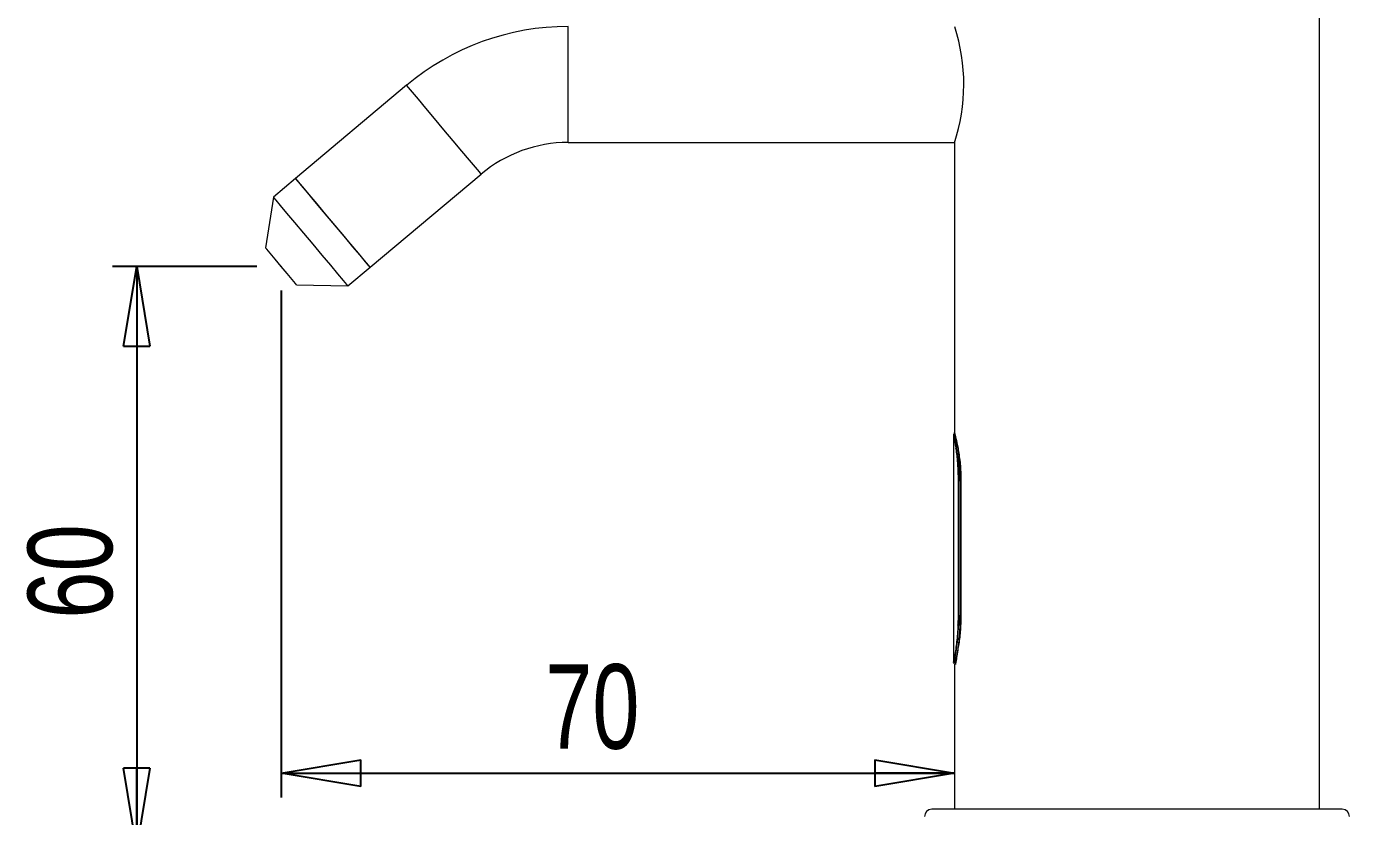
# Model space of a CAD drawing. Header units: millimetres. Extents: x 47 to 989, y 42 to 1399.
# Drawn here: x 330.7 to 604.6, y 1059.4 to 1222.9 of the extents above; entities that cross this region are included whole.
import ezdxf

# ---------------------------------------------------------------- set-up
doc = ezdxf.new("R2010")
doc.units = ezdxf.units.MM
doc.header["$LTSCALE"] = 5
doc.header["$PDSIZE"] = -1
doc.layers.add('LEVEL0', color=179, linetype='Continuous')
doc.styles.add('SLDTEXTSTYLE0', font='TXT', dxfattribs={"width": 0.75})
doc.dimstyles.new('SLDDIMSTYLE0', dxfattribs={"dimtxt": 17.5, "dimasz": 16.51, "dimexe": 0, "dimexo": 0.0625, "dimgap": 4.375, "dimtad": 1, "dimdec": 0, "dimlfac": 0.5, "dimrnd": 1e-09, "dimzin": 12, "dimdsep": 46, "dimtxsty": 'SLDTEXTSTYLE0', "dimblk1": 'CLOSED', "dimblk2": 'CLOSED', "dimsah": 1, "dimcen": 0.09, "dimadec": 0, "dimazin": 3, "dimtfac": 1, "dimtdec": 0, "dimtofl": 0, "dimtmove": 0, "dimatfit": 3, "dimldrblk": 'CLOSED', "dimfxl": 0, "dimfrac": 2, "dimtolj": 1, "dimtzin": 12, "dimarcsym": 0})

# ---------------------------------------------------------------- blocks, each defined once
blk = doc.blocks.new('_CLOSED')
at = {"color": 0, "linetype": 'ByBlock', "lineweight": -2}
for p, q in [((-1, 0.166667), (0, 0)), ((-1, 0.166667), (-1, -0.166667)), ((0, 0), (-1, -0.166667)), ((0, 0), (-1, 0))]:
    blk.add_line(p, q, dxfattribs=at)
blk = doc.blocks.new('_D')
at = {"layer": 'LEVEL0', "color": 7}
for p, q in [((383.42, 1168.29), (383.42, 1063.4)), ((383.42, 1068.4), (522.84, 1068.4))]:
    blk.add_line(p, q, dxfattribs=at)
at = {"layer": 'LEVEL0', "color": 7, "xscale": 16.51, "yscale": 16.51, "rotation": 180.0000000000004}
blk.add_blockref('_CLOSED', (383.42, 1068.4), dxfattribs=at)
at = {"layer": 'LEVEL0', "color": 7, "xscale": 16.51, "yscale": 16.51}
blk.add_blockref('_CLOSED', (522.84, 1068.4), dxfattribs=at)
at = {"layer": 'LEVEL0', "color": 7, "insert": (438.1, 1090.96), "char_height": 17.5, "attachment_point": 1, "style": 'SLDTEXTSTYLE0'}
blk.add_mtext('70', dxfattribs=at)
blk = doc.blocks.new('_D_1')
at = {"layer": 'LEVEL0', "color": 7}
for p, q in [((378.42, 1173.29), (348.51, 1173.29)), ((353.51, 1173.29), (353.51, 1052.93)), ((511.64, 1052.93), (348.51, 1052.93))]:
    blk.add_line(p, q, dxfattribs=at)
at = {"layer": 'LEVEL0', "color": 7, "xscale": 16.51, "yscale": 16.51}
for p, rotation in [((353.51, 1173.29), 90.0000000000004), ((353.51, 1052.93), 270.0000000000004)]:
    blk.add_blockref('_CLOSED', p, dxfattribs=dict(at, rotation=rotation))
at = {"layer": 'LEVEL0', "color": 7, "insert": (330.95, 1100.39), "char_height": 17.5, "attachment_point": 1, "rotation": 90, "style": 'SLDTEXTSTYLE0'}
blk.add_mtext('60', dxfattribs=at)

msp = doc.modelspace()

# ---------------------------------------------------------------- linework, layer by layer
at = {"color": 7, "linetype": 'Continuous', "lineweight": 15}
for p, q in [((598.44, 1060.93), (598.44, 1259.43)), ((409.41, 1210.77), (386.43, 1191.48)), ((442.84, 1198.93), (522.84, 1198.93)), ((522.84, 1198.83), (522.84, 1138.87)), ((401.86, 1173.1), (424.84, 1192.38)), ((386.43, 1191.48), (381.83, 1187.63)), ((381.83, 1187.63), (380.2, 1177.12)), ((397.26, 1169.24), (401.86, 1173.1)), ((386.63, 1169.46), (397.26, 1169.24)), ((522.64, 1138.57), (522.64, 1091.29)), ((524.18, 1128.93), (524.18, 1100.93)), ((522.84, 1090.99), (522.84, 1060.93)), ((603.14, 1060.93), (518.14, 1060.93))]:
    msp.add_line(p, q, dxfattribs=at)
at = {"color": 8, "linetype": 'Continuous', "lineweight": 0}
for p, q in [((442.84, 1210.93), (442.84, 1222.93)), ((442.84, 1198.93), (442.84, 1210.93)), ((522.76, 1138.8), (522.79, 1138.6)), ((522.79, 1138.6), (522.9, 1138.66)), ((523.26, 1135.74), (523.64, 1131.77)), ((523.64, 1131.77), (523.72, 1128.93)), ((523.89, 1131.81), (523.97, 1128.93)), ((523.58, 1128.93), (523.58, 1100.93)), ((523.97, 1128.93), (523.97, 1100.93)), ((524.18, 1128.93), (523.97, 1128.93)), ((523.58, 1100.93), (523.55, 1099.07)), ((523.68, 1099.02), (523.72, 1100.93)), ((523.94, 1098.99), (523.97, 1100.93)), ((524.18, 1100.93), (523.97, 1100.93))]:
    msp.add_line(p, q, dxfattribs=at)
at = {"color": 8, "linetype": 'Continuous', "lineweight": 0, "flags": 128}
for points in [[(417.12, 1201.57), (415.21, 1203.86), (413.41, 1206), (411.84, 1207.87), (410.61, 1209.33), (409.79, 1210.32), (409.43, 1210.75), (409.41, 1210.77)], [(424.84, 1192.38), (424.82, 1192.4), (424.46, 1192.83), (423.64, 1193.81), (422.4, 1195.28), (420.84, 1197.14), (419.04, 1199.29), (417.12, 1201.57)]]:
    msp.add_lwpolyline(points, dxfattribs=at)
at = {"color": 7, "linetype": 'Continuous', "lineweight": 15, "flags": 128}
for points in [[(401.86, 1173.1), (401.61, 1173.39), (400.9, 1174.23), (399.77, 1175.59), (398.28, 1177.36), (396.53, 1179.45), (394.63, 1181.71), (392.7, 1184.01), (390.86, 1186.2), (389.23, 1188.15), (387.9, 1189.73), (386.97, 1190.84), (386.49, 1191.41), (386.43, 1191.48)], [(394.14, 1182.29), (392.22, 1184.58), (390.43, 1186.72), (388.86, 1188.58), (387.63, 1190.05), (386.81, 1191.03), (386.44, 1191.46), (386.43, 1191.48)], [(397.26, 1169.24), (397.02, 1169.53), (396.31, 1170.38), (395.17, 1171.73), (393.68, 1173.51), (391.93, 1175.59), (390.03, 1177.86), (388.1, 1180.16), (386.26, 1182.35), (384.63, 1184.29), (383.31, 1185.87), (382.37, 1186.98), (381.89, 1187.55), (381.83, 1187.63)], [(401.86, 1173.1), (401.84, 1173.12), (401.48, 1173.55), (400.66, 1174.53), (399.42, 1176), (397.86, 1177.86), (396.06, 1180), (394.14, 1182.29)], [(386.63, 1169.46), (386.39, 1169.75), (385.69, 1170.58), (384.65, 1171.82), (383.42, 1173.29), (382.19, 1174.76), (381.15, 1176), (380.45, 1176.83), (380.2, 1177.12)]]:
    msp.add_lwpolyline(points, dxfattribs=at)
at = {"color": 7, "linetype": 'Continuous', "lineweight": 15}
for centre, radius, start, end in [((442.84, 1170.93), 52, 90, 130), ((486.09, 1210.93), 38.68, 341.7763, 17.9747), ((442.84, 1170.93), 28, 90, 130), ((518.14, 1059.43), 1.5, 90, 180), ((603.14, 1059.43), 1.5, 0, 90)]:
    msp.add_arc(centre, radius, start, end, dxfattribs=at)
at = {"color": 8, "linetype": 'Continuous', "lineweight": 0}
for points, knots in [([(522.64, 1138.53), (522.64, 1138.5), (522.65, 1138.47), (522.67, 1138.33), (522.68, 1138.32)], [0, 0, 0, 0, 0.931528, 1, 1, 1, 1]), ([(522.68, 1138.32), (522.68, 1138.38), (522.7, 1138.48), (522.76, 1138.56), (522.79, 1138.6)], [0, 0, 0, 0, 0.560061, 1, 1, 1, 1]), ([(522.68, 1138.32), (522.71, 1138.17), (522.8, 1137.68), (522.99, 1136.56), (523.12, 1135.61), (523.13, 1135.55)], [0, 0, 0, 0, 0.304299, 0.958185, 1, 1, 1, 1]), ([(522.79, 1138.6), (522.85, 1138.32), (522.95, 1137.76), (523.15, 1136.53), (523.25, 1135.8), (523.26, 1135.74)], [0, 0, 0, 0, 0.478919, 0.958244, 1, 1, 1, 1]), ([(523.13, 1135.55), (523.14, 1135.59), (523.16, 1135.66), (523.23, 1135.71), (523.26, 1135.74)], [0, 0, 0, 0, 0.560009, 1, 1, 1, 1]), ([(523.13, 1135.55), (523.25, 1134.62), (523.39, 1133.43), (523.48, 1132.01), (523.5, 1131.7)], [0, 0, 0, 0, 0.785226, 1, 1, 1, 1]), ([(523.26, 1135.74), (523.3, 1135.76), (523.38, 1135.81), (523.48, 1135.82), (523.53, 1135.83)], [0, 0, 0, 0, 0.559985, 1, 1, 1, 1]), ([(523.53, 1135.83), (523.64, 1134.85), (523.79, 1133.62), (523.88, 1132.13), (523.89, 1131.81)], [0, 0, 0, 0, 0.784979, 1, 1, 1, 1]), ([(523.5, 1131.7), (523.52, 1131.71), (523.54, 1131.74), (523.61, 1131.76), (523.64, 1131.77)], [0, 0, 0, 0, 0.55999, 1, 1, 1, 1]), ([(523.5, 1131.7), (523.52, 1131.4), (523.57, 1130.5), (523.57, 1129.56), (523.58, 1128.93)], [0, 0, 0, 0, 0.329848, 1, 1, 1, 1]), ([(523.64, 1131.77), (523.68, 1131.79), (523.76, 1131.8), (523.85, 1131.81), (523.89, 1131.81)], [0, 0, 0, 0, 0.559997, 1, 1, 1, 1]), ([(523.72, 1128.93), (523.69, 1128.93), (523.62, 1128.93), (523.59, 1128.93), (523.58, 1128.93)], [0, 0, 0, 0, 0.499998, 1, 1, 1, 1]), ([(523.97, 1128.93), (523.93, 1128.93), (523.83, 1128.93), (523.76, 1128.93), (523.72, 1128.93)], [0, 0, 0, 0, 0.500001, 1, 1, 1, 1]), ([(523.55, 1099.07), (523.55, 1099.07), (523.52, 1098.45), (523.41, 1096.64), (523.14, 1094.29), (522.95, 1093.11), (522.87, 1092.64)], [0, 0, 0, 0, 0.001768, 0.232732, 0.693777, 1, 1, 1, 1]), ([(523, 1092.4), (523.07, 1092.89), (523.24, 1093.93), (523.52, 1096.22), (523.63, 1098.09), (523.68, 1099.02)], [0, 0, 0, 0, 0.305922, 0.653464, 1, 1, 1, 1]), ([(523.94, 1098.99), (523.91, 1098.36), (523.81, 1096.46), (523.54, 1094.01), (523.35, 1092.78), (523.27, 1092.29)], [0, 0, 0, 0, 0.233203, 0.69449, 1, 1, 1, 1]), ([(523.68, 1099.02), (523.65, 1099.03), (523.58, 1099.04), (523.56, 1099.06), (523.55, 1099.07)], [0, 0, 0, 0, 0.560012, 1, 1, 1, 1]), ([(523.72, 1100.93), (523.69, 1100.93), (523.62, 1100.93), (523.59, 1100.93), (523.58, 1100.93)], [0, 0, 0, 0, 0.499998, 1, 1, 1, 1]), ([(523.94, 1098.99), (523.89, 1099), (523.79, 1099), (523.72, 1099.01), (523.68, 1099.02)], [0, 0, 0, 0, 0.559997, 1, 1, 1, 1]), ([(523.97, 1100.93), (523.93, 1100.93), (523.83, 1100.93), (523.76, 1100.93), (523.72, 1100.93)], [0, 0, 0, 0, 0.500001, 1, 1, 1, 1]), ([(522.87, 1092.64), (522.84, 1092.44), (522.7, 1091.66), (522.6, 1091.16), (522.66, 1091.46), (522.68, 1091.57)], [0, 0, 0, 0, 0.1791335, 0.7012484, 1, 1, 1, 1]), ([(522.76, 1091.05), (522.77, 1091.12), (522.8, 1091.24), (522.93, 1092.01), (523, 1092.4)], [0, 0, 0, 0, 0.499752, 1, 1, 1, 1]), ([(523, 1092.4), (522.96, 1092.44), (522.89, 1092.51), (522.88, 1092.6), (522.87, 1092.64)], [0, 0, 0, 0, 0.559982, 1, 1, 1, 1]), ([(523.17, 1092.31), (523.15, 1092.32), (523.08, 1092.33), (523.03, 1092.37), (523, 1092.4)], [0, 0, 0, 0, 0.326444, 1, 1, 1, 1]), ([(523.27, 1092.29), (523.24, 1092.09), (523.11, 1091.29), (523.01, 1090.79), (523.04, 1090.93), (523.04, 1090.93)], [0, 0, 0, 0, 0.2550787, 0.9979299, 1, 1, 1, 1])]:
    msp.add_open_spline(points, degree=3, knots=knots, dxfattribs=at)
at = {"color": 7, "linetype": 'Continuous', "lineweight": 15}
for points, knots in [([(522.87, 1138.81), (522.86, 1138.85), (522.82, 1138.99), (523.04, 1138.15), (523.46, 1136.35), (523.92, 1133.63), (524.16, 1130.99), (524.18, 1129.39), (524.18, 1128.93)], [0, 0, 0, 0, 0.063273, 0.27035, 0.479516, 0.694995, 0.911685, 1, 1, 1, 1]), ([(524.18, 1100.93), (524.15, 1099.83), (524.09, 1097.63), (523.67, 1094.66), (523.22, 1092.44), (522.91, 1091.2), (522.89, 1091.15), (522.89, 1091.14)], [0, 0, 0, 0, 0.2293196, 0.4584415, 0.6926664, 0.9305044, 1, 1, 1, 1])]:
    msp.add_open_spline(points, degree=3, knots=knots, dxfattribs=at)
at = {"layer": 'LEVEL0', "color": 7, "lineweight": 0}
msp.add_point((383.42, 1173.29), dxfattribs=at)

# ---------------------------------------------------------------- dimensions: what is measured, and where the dimension line sits
at = {"layer": 'LEVEL0', "color": 7}
dim = msp.add_linear_dim(base=(353.51, 1052.93), p1=(383.42, 1173.29), p2=(516.64, 1052.93), angle=90, dimstyle='SLDDIMSTYLE0', dxfattribs=at)
dim.commit()
dim.dimension.update_dxf_attribs({"geometry": '_D_1', "text_midpoint": (353.51, 1113.32), "dimtype": 160})
dim = msp.add_linear_dim(base=(522.84, 1068.4), p1=(383.42, 1173.29), p2=(522.84, 1060.93), dimstyle='SLDDIMSTYLE0', dxfattribs=at)
dim.commit()
dim.dimension.update_dxf_attribs({"geometry": '_D', "text_midpoint": (451.03, 1068.4), "dimtype": 160})

doc.saveas('drawing.dxf')
